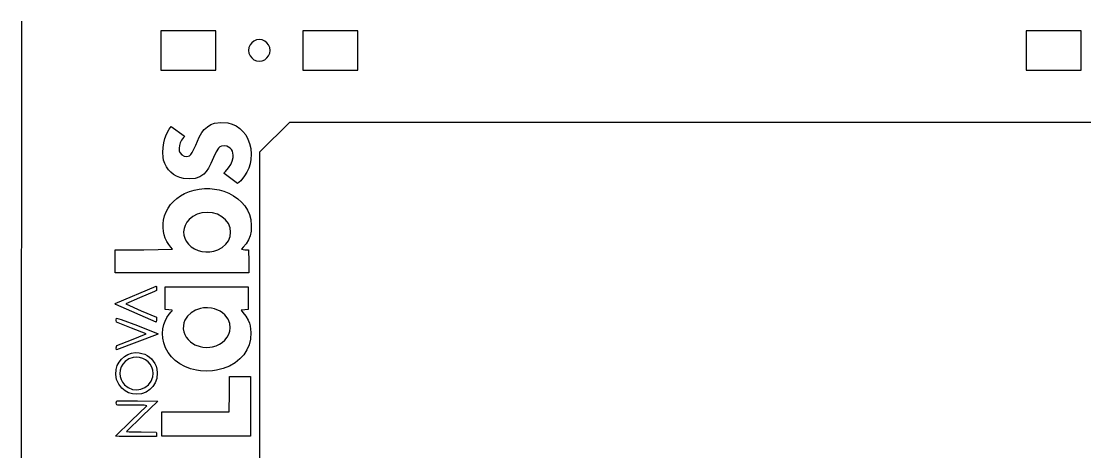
# Model space of a CAD drawing. Extents: x -217 to 647, y -204 to 340.
# Drawn here: x -217.4 to -39.4, y 77.1 to 149.2 of the extents above; entities that cross this region are included whole.
import ezdxf

# ---------------------------------------------------------------- set-up
doc = ezdxf.new("R2010")
doc.units = 0
doc.layers.add('Layer_1', color=7, linetype='CONTINUOUS')

msp = doc.modelspace()

# ---------------------------------------------------------------- linework, layer by layer
at = {"layer": 'Layer_1', "color": 3}
for p, q in [((-217.335825, 149.246416), (-217.352476, 23.693906)), ((-177.424241, 127.368493), (-172.434242, 132.368455)), ((-172.434242, 132.368455), (103.503815, 132.368455)), ((-177.424241, 15.098608), (-177.424241, 127.368493))]:
    msp.add_line(p, q, dxfattribs=at)
at = {"layer": 'Layer_1', "color": 7}
for p, q in [((-184.803675, 147.668343), (-193.985295, 147.668343)), ((-193.985295, 147.668343), (-193.985295, 141.068407)), ((-184.803675, 141.068407), (-184.803675, 147.668343)), ((-178.417324, 145.928697), (-178.789717, 145.642382)), ((-177.983662, 146.108698), (-178.417324, 145.928697)), ((-177.518277, 146.170081), (-177.983662, 146.108698)), ((-177.052865, 146.108698), (-177.518277, 146.170081)), ((-176.619202, 145.928697), (-177.052865, 146.108698)), ((-176.24681, 145.642382), (-176.619202, 145.928697)), ((-161.05126, 147.668343), (-170.232852, 147.668343)), ((-170.232852, 147.668343), (-170.232852, 141.068407)), ((-161.05126, 141.068407), (-161.05126, 147.668343)), ((-40.008717, 147.668343), (-49.190337, 147.668343)), ((-49.190337, 147.668343), (-49.190337, 141.068407)), ((-40.008717, 141.068407), (-40.008717, 147.668343)), ((-179.255129, 144.83469), (-179.3164, 144.368375)), ((-179.3164, 144.368375), (-179.255129, 143.902059)), ((-179.075495, 145.269228), (-179.255129, 144.83469)), ((-178.789717, 145.642382), (-179.075495, 145.269228)), ((-175.96106, 145.269228), (-176.24681, 145.642382)), ((-175.781425, 144.83469), (-175.96106, 145.269228)), ((-175.720155, 144.368375), (-175.781425, 144.83469)), ((-175.781425, 143.902059), (-175.720155, 144.368375)), ((-179.255129, 143.902059), (-179.075495, 143.467521)), ((-179.075495, 143.467521), (-178.789717, 143.094367)), ((-178.789717, 143.094367), (-178.417324, 142.808053)), ((-178.417324, 142.808053), (-177.983662, 142.628051)), ((-177.983662, 142.628051), (-177.518277, 142.566668)), ((-177.518277, 142.566668), (-177.052865, 142.628051)), ((-177.052865, 142.628051), (-176.619202, 142.808053)), ((-176.619202, 142.808053), (-176.24681, 143.094367)), ((-176.24681, 143.094367), (-175.96106, 143.467521)), ((-175.96106, 143.467521), (-175.781425, 143.902059)), ((-193.985295, 141.068407), (-184.803675, 141.068407)), ((-170.232852, 141.068407), (-161.05126, 141.068407)), ((-49.190337, 141.068407), (-40.008717, 141.068407))]:
    msp.add_line(p, q, dxfattribs=at)
at = {"layer": 'Layer_1', "color": 1}
for p, q in [((-186.217749, 131.583146), (-185.642778, 131.929941)), ((-185.642778, 131.929941), (-185.025242, 132.162379)), ((-185.025242, 132.162379), (-183.952696, 132.274845)), ((-183.952696, 132.274845), (-182.815732, 132.21078)), ((-182.815732, 132.21078), (-182.080374, 132.011052)), ((-182.080374, 132.011052), (-181.405657, 131.703317)), ((-181.405657, 131.703317), (-180.797431, 131.29401)), ((-193.333079, 129.616678), (-193.059682, 130.357935)), ((-193.059682, 130.357935), (-192.622681, 131.175307)), ((-192.622681, 131.175307), (-192.266096, 131.617549)), ((-192.266096, 131.617549), (-190.120586, 130.071705)), ((-190.05953, 129.965166), (-190.197706, 129.775457)), ((-190.120586, 130.071705), (-190.05953, 129.965166)), ((-187.600251, 129.827583), (-187.158082, 130.606347)), ((-187.158082, 130.606347), (-186.729675, 131.136981)), ((-186.729675, 131.136981), (-186.217749, 131.583146)), ((-180.797431, 131.29401), (-180.261542, 130.789622)), ((-180.261542, 130.789622), (-179.803834, 130.196617)), ((-179.803834, 130.196617), (-179.430147, 129.5214)), ((-193.656035, 127.273133), (-193.623523, 128.114268)), ((-193.623523, 128.114268), (-193.518451, 128.88211)), ((-193.518451, 128.88211), (-193.333079, 129.616678)), ((-190.884516, 128.436566), (-190.933668, 127.967202)), ((-190.744949, 128.895685), (-190.884516, 128.436566)), ((-190.515748, 129.342612), (-190.744949, 128.895685)), ((-190.197706, 129.775457), (-190.515748, 129.342612)), ((-188.733427, 127.261365), (-188.172446, 128.481327)), ((-188.172446, 128.481327), (-187.600251, 129.827583)), ((-184.103953, 128.19092), (-184.334297, 128.004089)), ((-183.855747, 128.309425), (-184.103953, 128.19092)), ((-183.281058, 128.366067), (-183.855747, 128.309425)), ((-182.949717, 128.302934), (-183.281058, 128.366067)), ((-182.653982, 128.174128), (-182.949717, 128.302934)), ((-182.398921, 127.986845), (-182.653982, 128.174128)), ((-179.430147, 129.5214), (-179.146333, 128.770491)), ((-179.146333, 128.770491), (-178.958234, 127.950325)), ((-193.634388, 126.483814), (-193.656035, 127.273133)), ((-193.541901, 125.98778), (-193.634388, 126.483814)), ((-190.933668, 127.967202), (-190.912276, 127.560577)), ((-190.912276, 127.560577), (-190.798574, 127.266981)), ((-190.798574, 127.266981), (-190.483702, 126.862782)), ((-190.483702, 126.862782), (-190.080333, 126.626421)), ((-190.080333, 126.626421), (-189.638875, 126.575057)), ((-189.638875, 126.575057), (-189.209725, 126.725848)), ((-189.209725, 126.725848), (-188.967646, 126.932632)), ((-188.967646, 126.932632), (-188.733427, 127.261365)), ((-185.200377, 126.450201), (-185.638333, 125.406713)), ((-184.766054, 127.400754), (-185.200377, 126.450201)), ((-184.334297, 128.004089), (-184.766054, 127.400754)), ((-182.189605, 127.748283), (-182.398921, 127.986845)), ((-182.031107, 127.465581), (-182.189605, 127.748283)), ((-182.058254, 125.817149), (-181.91123, 126.424689)), ((-181.928496, 127.145964), (-182.031107, 127.465581)), ((-181.886846, 126.796601), (-181.928496, 127.145964)), ((-181.91123, 126.424689), (-181.886846, 126.796601)), ((-178.958234, 127.950325), (-178.891799, 126.998898)), ((-178.891799, 126.998898), (-178.915054, 126.116333)), ((-193.338077, 125.401153), (-193.541901, 125.98778)), ((-193.064607, 124.864225), (-193.338077, 125.401153)), ((-192.725731, 124.381033), (-193.064607, 124.864225)), ((-186.024893, 124.63413), (-186.395958, 124.069093)), ((-185.638333, 125.406713), (-186.024893, 124.63413)), ((-183.192005, 124.098811), (-182.685453, 124.678156)), ((-182.685453, 124.678156), (-182.311935, 125.242939)), ((-182.311935, 125.242939), (-182.058254, 125.817149)), ((-179.298335, 124.649116), (-179.600152, 123.976072)), ((-179.070299, 125.36167), (-179.298335, 124.649116)), ((-178.915049, 126.116304), (-179.070299, 125.36167)), ((-178.915054, 126.116333), (-178.915054, 126.116304)), ((-192.325724, 123.955385), (-192.725731, 124.381033)), ((-191.868829, 123.59129), (-192.325724, 123.955385)), ((-191.359313, 123.292643), (-191.868829, 123.59129)), ((-190.80143, 123.063365), (-191.359313, 123.292643)), ((-190.199436, 122.907353), (-190.80143, 123.063365)), ((-189.208847, 122.82977), (-190.199436, 122.907353)), ((-188.264255, 122.902922), (-189.208847, 122.82977)), ((-187.482378, 123.191494), (-188.264255, 122.902922)), ((-186.78742, 123.648186), (-187.482378, 123.191494)), ((-186.395958, 124.069093), (-186.78742, 123.648186)), ((-183.42932, 123.757378), (-183.388833, 123.870182)), ((-181.169683, 122.054647), (-183.42932, 123.757378)), ((-183.388833, 123.870182), (-183.192005, 124.098811)), ((-179.976726, 123.339971), (-180.634948, 122.547294)), ((-179.600152, 123.976072), (-179.976726, 123.339971)), ((-188.402931, 120.976925), (-187.566486, 121.136691)), ((-187.566486, 121.136691), (-186.670459, 121.213653)), ((-186.670459, 121.213653), (-185.815444, 121.216475)), ((-185.815444, 121.216475), (-185.02111, 121.146512)), ((-185.02111, 121.146512), (-184.242289, 120.997837)), ((-184.242289, 120.997837), (-183.433841, 120.764129)), ((-180.634948, 122.547294), (-181.169683, 122.054647)), ((-191.896814, 119.069328), (-191.339586, 119.558645)), ((-191.339586, 119.558645), (-190.713112, 119.99592)), ((-190.713112, 119.99592), (-190.019627, 120.37836)), ((-190.019627, 120.37836), (-189.210436, 120.726707)), ((-189.210436, 120.726707), (-188.402931, 120.976925)), ((-183.433841, 120.764129), (-182.596753, 120.433732)), ((-182.596753, 120.433732), (-181.824492, 120.021461)), ((-181.824492, 120.021461), (-181.125783, 119.532709)), ((-181.125783, 119.532709), (-180.509353, 118.972752)), ((-193.130469, 117.317377), (-192.794503, 117.945886)), ((-192.794503, 117.945886), (-192.382532, 118.53082)), ((-192.382532, 118.53082), (-191.896814, 119.069328)), ((-180.509353, 118.972752), (-179.953192, 118.316783)), ((-179.953192, 118.316783), (-179.514873, 117.620145)), ((-179.514873, 117.620145), (-179.185931, 116.866866)), ((-193.628459, 115.359094), (-193.565413, 115.940867)), ((-193.565413, 115.940867), (-193.388192, 116.648116)), ((-193.388192, 116.648116), (-193.130469, 117.317377)), ((-189.269091, 116.043398), (-189.661495, 115.57299)), ((-188.635191, 116.56582), (-189.269091, 116.043398)), ((-187.921578, 116.939482), (-188.635191, 116.56582)), ((-187.129237, 117.163961), (-187.921578, 116.939482)), ((-186.25914, 117.238863), (-187.129237, 117.163961)), ((-185.382823, 117.169183), (-186.25914, 117.238863)), ((-184.547648, 116.910526), (-185.382823, 117.169183)), ((-183.804272, 116.514229), (-184.547648, 116.910526)), ((-183.173345, 115.982353), (-183.804272, 116.514229)), ((-182.693841, 115.355594), (-183.173345, 115.982353)), ((-179.185931, 116.866866), (-178.95789, 116.040915)), ((-178.95789, 116.040915), (-178.85938, 115.053306)), ((-193.629305, 114.693501), (-193.628459, 115.359094)), ((-193.572344, 114.039846), (-193.629305, 114.693501)), ((-193.461471, 113.493915), (-193.572344, 114.039846)), ((-190.123908, 114.534695), (-190.193255, 113.99057)), ((-190.193255, 113.99057), (-190.154258, 113.445684)), ((-189.946542, 115.066119), (-190.123908, 114.534695)), ((-189.661495, 115.57299), (-189.946542, 115.066119)), ((-182.404741, 114.674592), (-182.693841, 115.355594)), ((-182.405274, 113.173706), (-182.331885, 113.919958)), ((-182.331885, 113.919958), (-182.404741, 114.674677)), ((-182.404741, 114.674677), (-182.404741, 114.674677)), ((-178.882969, 114.115228), (-179.063613, 113.327545)), ((-178.85938, 115.053306), (-178.883143, 114.115538)), ((-178.883143, 114.115538), (-178.883143, 114.115538)), ((-193.252392, 112.899019), (-193.461471, 113.493915)), ((-192.992285, 112.356306), (-193.252392, 112.899019)), ((-192.677294, 111.858833), (-192.992285, 112.356306)), ((-190.154258, 113.445684), (-190.006577, 112.91186)), ((-190.006577, 112.91186), (-189.74989, 112.401066)), ((-189.74989, 112.401066), (-189.383853, 111.925155)), ((-183.146802, 111.888156), (-182.689054, 112.497671)), ((-182.689054, 112.497671), (-182.405274, 113.173706)), ((-179.34432, 112.615668), (-179.723883, 111.982079)), ((-179.063613, 113.327545), (-179.34432, 112.615668)), ((-201.631595, 110.9748), (-196.837294, 110.987782)), ((-201.631595, 109.046799), (-201.631595, 110.9748)), ((-196.837294, 110.987782), (-192.042996, 111.057689)), ((-192.303555, 111.399573), (-192.677294, 111.858833)), ((-192.042996, 111.057689), (-192.303555, 111.399573)), ((-189.383853, 111.925155), (-188.900576, 111.483675)), ((-188.900576, 111.483675), (-188.355757, 111.129429)), ((-188.355757, 111.129429), (-187.761776, 110.864818)), ((-187.761776, 110.864818), (-187.131, 110.692295)), ((-187.131, 110.692295), (-186.475805, 110.614261)), ((-186.475805, 110.614261), (-185.808569, 110.63317)), ((-185.808569, 110.63317), (-185.141664, 110.751308)), ((-185.141664, 110.751308), (-184.487459, 110.971131)), ((-184.487459, 110.971131), (-183.75433, 111.370786)), ((-183.75433, 111.370786), (-183.146802, 111.888156)), ((-180.201104, 111.429234), (-180.526371, 111.058112)), ((-180.526371, 111.058112), (-179.922266, 110.989137)), ((-179.723883, 111.982079), (-180.201104, 111.429234)), ((-179.922266, 110.989137), (-179.318158, 110.974743)), ((-179.318158, 110.974743), (-179.304696, 109.033788)), ((-201.631595, 107.118798), (-201.631595, 109.046799)), ((-179.304696, 109.033788), (-179.291234, 107.092833)), ((-190.461412, 107.105815), (-201.631595, 107.118798)), ((-179.291234, 107.092833), (-190.461412, 107.105815)), ((-201.622141, 101.958788), (-194.796362, 104.885489)), ((-195.037363, 103.98599), (-197.59518, 102.913574)), ((-194.71603, 104.125521), (-195.037363, 103.98599)), ((-194.796362, 104.885489), (-194.731609, 104.811829)), ((-194.731609, 104.811829), (-194.71603, 104.505505)), ((-194.71603, 104.505505), (-194.71603, 104.125521)), ((-193.251376, 102.851626), (-193.251376, 104.753917)), ((-193.251376, 104.753917), (-186.310566, 104.753917)), ((-186.310566, 104.753917), (-179.36976, 104.753917)), ((-179.36976, 104.753917), (-179.36976, 102.851626)), ((-201.520634, 101.835739), (-201.622141, 101.958788)), ((-194.762572, 98.870119), (-201.520634, 101.835739)), ((-197.59518, 102.913574), (-199.831661, 101.912757)), ((-199.831661, 101.912757), (-197.286699, 100.754122)), ((-193.251376, 100.949307), (-193.251376, 102.851626)), ((-179.36976, 102.851626), (-179.36976, 100.949307)), ((-197.286699, 100.754122), (-194.741735, 99.66339)), ((-194.741735, 99.66339), (-194.726721, 99.266755)), ((-192.685831, 100.917303), (-193.251376, 100.949307)), ((-192.980079, 99.623201), (-192.624487, 100.16329)), ((-192.107431, 100.878751), (-192.685831, 100.917303)), ((-192.624487, 100.16329), (-192.254827, 100.5862)), ((-192.254827, 100.5862), (-192.110309, 100.768882)), ((-192.110309, 100.768882), (-192.107431, 100.878751)), ((-189.530773, 99.865828), (-189.957924, 99.200799)), ((-188.947216, 100.422172), (-189.530773, 99.865828)), ((-188.222371, 100.858375), (-188.947216, 100.422172)), ((-187.371347, 101.162949), (-188.222371, 100.858375)), ((-186.843049, 101.265904), (-187.371347, 101.162949)), ((-186.182034, 101.268726), (-186.843049, 101.265904)), ((-185.52383, 101.221905), (-186.182034, 101.268726)), ((-184.999526, 101.085056), (-185.52383, 101.221905)), ((-184.064718, 100.671177), (-184.999526, 101.085056)), ((-183.677608, 100.398071), (-184.064718, 100.671177)), ((-183.301042, 100.054747), (-183.677608, 100.398071)), ((-182.753262, 99.374366), (-183.301042, 100.054747)), ((-179.94396, 100.923625), (-180.555434, 100.860548)), ((-180.555434, 100.860548), (-180.257828, 100.468231)), ((-180.257828, 100.468231), (-179.759777, 99.868735)), ((-179.36976, 100.949307), (-179.94396, 100.923625)), ((-179.759777, 99.868735), (-179.393937, 99.210169)), ((-201.449313, 99.202126), (-201.409086, 99.522279)), ((-201.423095, 98.853722), (-201.449313, 99.202126)), ((-198.930285, 97.85982), (-201.423095, 98.853722)), ((-201.409086, 99.522279), (-200.610504, 99.278495)), ((-200.610504, 99.278495), (-197.926613, 98.269607)), ((-197.926613, 98.269607), (-194.436992, 96.90876)), ((-194.726721, 99.266755), (-194.762563, 98.870119)), ((-194.762563, 98.870119), (-194.762563, 98.870119)), ((-193.655891, 97.709593), (-193.503818, 98.441029)), ((-193.503818, 98.441029), (-193.285296, 99.028333)), ((-193.285296, 99.028333), (-192.980079, 99.623201)), ((-190.235753, 98.224339), (-190.242977, 97.73076)), ((-190.141442, 98.717211), (-190.235753, 98.224339)), ((-189.957924, 99.200799), (-190.141442, 98.717211)), ((-182.455484, 98.637794), (-182.753262, 99.374366)), ((-182.380831, 97.917394), (-182.455487, 98.637201)), ((-182.455487, 98.637201), (-182.455487, 98.637201)), ((-182.435884, 97.337258), (-182.380831, 97.917394)), ((-179.393937, 99.210169), (-179.178831, 98.707842)), ((-179.178831, 98.707842), (-179.048732, 98.262072)), ((-179.048732, 98.262072), (-178.95513, 97.119015)), ((-194.616953, 96.765221), (-201.398144, 94.213227)), ((-196.464851, 96.881271), (-198.930285, 97.85982)), ((-198.893396, 95.912741), (-196.464851, 96.881271)), ((-194.436992, 96.90876), (-194.616939, 96.765221)), ((-194.616939, 96.765221), (-194.616939, 96.765221)), ((-193.707481, 96.933595), (-193.655891, 97.709593)), ((-193.658532, 96.14628), (-193.707481, 96.933595)), ((-193.508983, 95.380921), (-193.658532, 96.14628)), ((-190.242977, 97.73076), (-190.165248, 97.244943)), ((-190.165248, 97.244943), (-190.004692, 96.77541)), ((-190.004692, 96.77541), (-189.763431, 96.330769)), ((-189.763431, 96.330769), (-189.4436, 95.919458)), ((-183.277098, 95.853926), (-182.874533, 96.327382)), ((-182.874533, 96.327382), (-182.597292, 96.814554)), ((-182.597292, 96.814554), (-182.435884, 97.337258)), ((-178.95513, 97.119015), (-178.981941, 95.983805)), ((-201.450733, 94.5745), (-201.386945, 94.948924)), ((-201.398144, 94.213227), (-201.450733, 94.5745)), ((-201.386945, 94.948924), (-198.893396, 95.912741)), ((-193.210217, 94.542947), (-193.508983, 95.380921)), ((-192.78528, 93.767231), (-193.210217, 94.542947)), ((-189.4436, 95.919458), (-189.047323, 95.550057)), ((-189.047323, 95.550057), (-188.290237, 95.076291)), ((-188.290237, 95.076291), (-187.438894, 94.747699)), ((-187.438894, 94.747699), (-186.956692, 94.663795)), ((-186.956692, 94.663795), (-186.382643, 94.629956)), ((-186.382643, 94.629956), (-185.812309, 94.647454)), ((-185.812309, 94.647454), (-185.341252, 94.71784)), ((-185.341252, 94.71784), (-184.730935, 94.906337)), ((-184.730935, 94.906337), (-184.195398, 95.151926)), ((-184.195398, 95.151926), (-183.716749, 95.464516)), ((-183.716749, 95.464516), (-183.277098, 95.853926)), ((-179.226585, 95.061333), (-179.612138, 94.194205)), ((-178.98193, 95.983917), (-179.226585, 95.061333)), ((-178.981941, 95.983805), (-178.981941, 95.983805)), ((-200.974856, 92.157266), (-200.570253, 92.664137)), ((-200.570253, 92.664137), (-200.083962, 93.088346)), ((-200.083962, 93.088346), (-199.531862, 93.41832)), ((-199.329051, 92.69013), (-199.957628, 92.257625)), ((-199.531862, 93.41832), (-198.929834, 93.642574)), ((-198.633777, 92.952597), (-199.329051, 92.69013)), ((-198.929834, 93.642574), (-198.293761, 93.749536)), ((-198.086622, 93.007122), (-198.633777, 92.952597)), ((-198.293761, 93.749536), (-197.639514, 93.727805)), ((-197.549505, 92.95048), (-198.086622, 93.007122)), ((-197.639514, 93.727805), (-197.156228, 93.629789)), ((-197.03706, 92.792238), (-197.549505, 92.95048)), ((-197.156228, 93.629789), (-196.703682, 93.473607)), ((-196.563917, 92.541935), (-197.03706, 92.792238)), ((-196.703682, 93.473607), (-196.284983, 93.261799)), ((-196.144704, 92.209111), (-196.563917, 92.541935)), ((-196.284983, 93.261799), (-195.903212, 92.996793)), ((-195.903212, 92.996793), (-195.561489, 92.681127)), ((-195.561489, 92.681127), (-195.262898, 92.317258)), ((-192.241935, 93.060321), (-192.78528, 93.767231)), ((-191.587933, 92.428679), (-192.241935, 93.060321)), ((-180.765693, 92.700262), (-181.583914, 92.047397)), ((-180.128525, 93.400991), (-180.765693, 92.700262)), ((-179.612138, 94.194205), (-180.128525, 93.400991)), ((-201.541084, 90.076244), (-201.475456, 90.941651)), ((-201.475456, 90.941651), (-201.281879, 91.579247)), ((-201.281879, 91.579247), (-200.974856, 92.157266)), ((-200.777941, 90.827633), (-200.833623, 90.265813)), ((-200.611291, 91.351635), (-200.777941, 90.827633)), ((-200.33681, 91.830679), (-200.611291, 91.351635)), ((-199.957628, 92.257625), (-200.33681, 91.830679)), ((-195.794063, 91.803416), (-196.144704, 92.209111)), ((-195.526612, 91.334335), (-195.794063, 91.803416)), ((-195.356991, 90.811433), (-195.526612, 91.334335)), ((-195.290217, 90.246791), (-195.356991, 90.811433)), ((-195.356991, 90.811433), (-195.356991, 90.811433)), ((-195.262898, 92.317258), (-195.01054, 91.907697)), ((-195.01054, 91.907697), (-194.807518, 91.454928)), ((-194.807518, 91.454928), (-194.671693, 90.989798)), ((-194.671693, 90.989798), (-194.632157, 90.361232)), ((-190.831021, 91.878798), (-191.587933, 92.428679)), ((-189.97895, 91.417139), (-190.831021, 91.878798)), ((-189.039472, 91.050278), (-189.97895, 91.417139)), ((-188.020333, 90.784594), (-189.039472, 91.050278)), ((-187.350877, 90.68909), (-188.020333, 90.784594)), ((-184.693379, 90.786682), (-185.370351, 90.689372)), ((-183.55496, 91.08708), (-184.693379, 90.786682)), ((-182.516072, 91.508494), (-183.55496, 91.08708)), ((-181.583914, 92.047397), (-182.516072, 91.508494)), ((-201.396143, 89.246088), (-201.541084, 90.076244)), ((-201.048202, 88.475762), (-201.396143, 89.246088)), ((-200.833623, 90.265813), (-200.789091, 89.729675)), ((-200.789091, 89.729675), (-200.653018, 89.247273)), ((-200.653018, 89.247273), (-200.4192, 88.803112)), ((-195.636213, 88.947101), (-195.357956, 89.692817)), ((-195.357956, 89.692817), (-195.290217, 90.246791)), ((-194.688624, 89.405628), (-194.945985, 88.711897)), ((-194.632157, 90.361232), (-194.688624, 89.405769)), ((-194.688624, 89.405769), (-194.688624, 89.405769)), ((-186.361973, 90.667923), (-187.350877, 90.68909)), ((-185.370351, 90.689372), (-186.361973, 90.667923)), ((-182.532409, 86.926785), (-182.531563, 89.768058)), ((-182.531563, 89.768058), (-180.770651, 89.754511)), ((-180.770651, 89.754511), (-179.009746, 89.740964)), ((-179.009746, 89.740964), (-178.99665, 84.741031)), ((-200.504837, 87.789821), (-201.048202, 88.475762)), ((-199.961607, 87.332621), (-200.504837, 87.789821)), ((-200.4192, 88.803112), (-200.081425, 88.381613)), ((-200.081425, 88.381613), (-199.460869, 87.88541)), ((-199.384203, 87.01498), (-199.961607, 87.332621)), ((-199.460869, 87.88541), (-198.768335, 87.600168)), ((-198.768335, 87.600168), (-198.044108, 87.514711)), ((-198.044108, 87.514711), (-197.328494, 87.617835)), ((-197.328494, 87.617835), (-196.661775, 87.89842)), ((-196.661775, 87.89842), (-196.084255, 88.345234)), ((-195.852116, 87.559923), (-196.460451, 87.153099)), ((-196.084255, 88.345234), (-195.636213, 88.947101)), ((-195.340557, 88.088073), (-195.852116, 87.559923)), ((-194.945985, 88.711897), (-195.340557, 88.088073)), ((-201.451193, 85.346172), (-201.381208, 85.650831)), ((-201.381208, 85.650831), (-197.929257, 85.698554)), ((-198.755387, 86.829645), (-199.384203, 87.01498)), ((-198.057905, 86.769475), (-198.755387, 86.829645)), ((-197.225412, 86.853295), (-198.057905, 86.769475)), ((-197.929257, 85.698554), (-194.528872, 85.631047)), ((-196.460451, 87.153099), (-197.225412, 86.853295)), ((-194.528872, 85.631047), (-197.12097, 83.088196)), ((-182.564049, 83.970056), (-182.532409, 86.926785)), ((-201.445662, 85.093047), (-201.451193, 85.346172)), ((-201.380344, 85.019641), (-201.445662, 85.093047)), ((-201.221425, 84.973413), (-201.380344, 85.019641)), ((-200.467093, 84.937853), (-201.221425, 84.973413)), ((-198.871267, 84.93503), (-200.467093, 84.937853)), ((-198.983363, 82.308049), (-196.370366, 84.859367)), ((-196.79489, 84.921766), (-198.871267, 84.93503)), ((-196.370366, 84.859367), (-196.79489, 84.921766)), ((-193.83038, 81.784358), (-193.816946, 83.82807)), ((-193.816946, 83.82807), (-188.205971, 83.841335)), ((-188.205971, 83.841335), (-182.594992, 83.854599)), ((-182.594992, 83.854599), (-182.564049, 83.970056)), ((-178.99665, 84.741031), (-178.983555, 79.741069)), ((-201.596436, 79.761163), (-198.983363, 82.308049)), ((-197.120976, 83.085346), (-199.745476, 80.527538)), ((-197.12097, 83.088196), (-197.12097, 83.088196)), ((-199.745476, 80.527538), (-199.272847, 80.474113)), ((-199.272847, 80.474113), (-197.303339, 80.460566)), ((-197.303339, 80.460566), (-194.777645, 80.41733)), ((-194.777645, 80.41733), (-194.730469, 80.306134)), ((-194.730469, 80.306134), (-194.726235, 80.045389)), ((-193.843814, 79.740702), (-193.83038, 81.784358)), ((-200.981451, 79.705424), (-201.596436, 79.761163)), ((-198.177444, 79.702602), (-200.981451, 79.705424)), ((-194.741758, 79.715867), (-198.177444, 79.702602)), ((-194.726235, 80.045389), (-194.741758, 79.715867)), ((-186.413735, 79.740702), (-193.843814, 79.740702)), ((-186.413631, 79.741069), (-186.413637, 79.741069)), ((-178.983555, 79.741069), (-186.413631, 79.741069))]:
    msp.add_line(p, q, dxfattribs=at)

doc.saveas('drawing.dxf')
